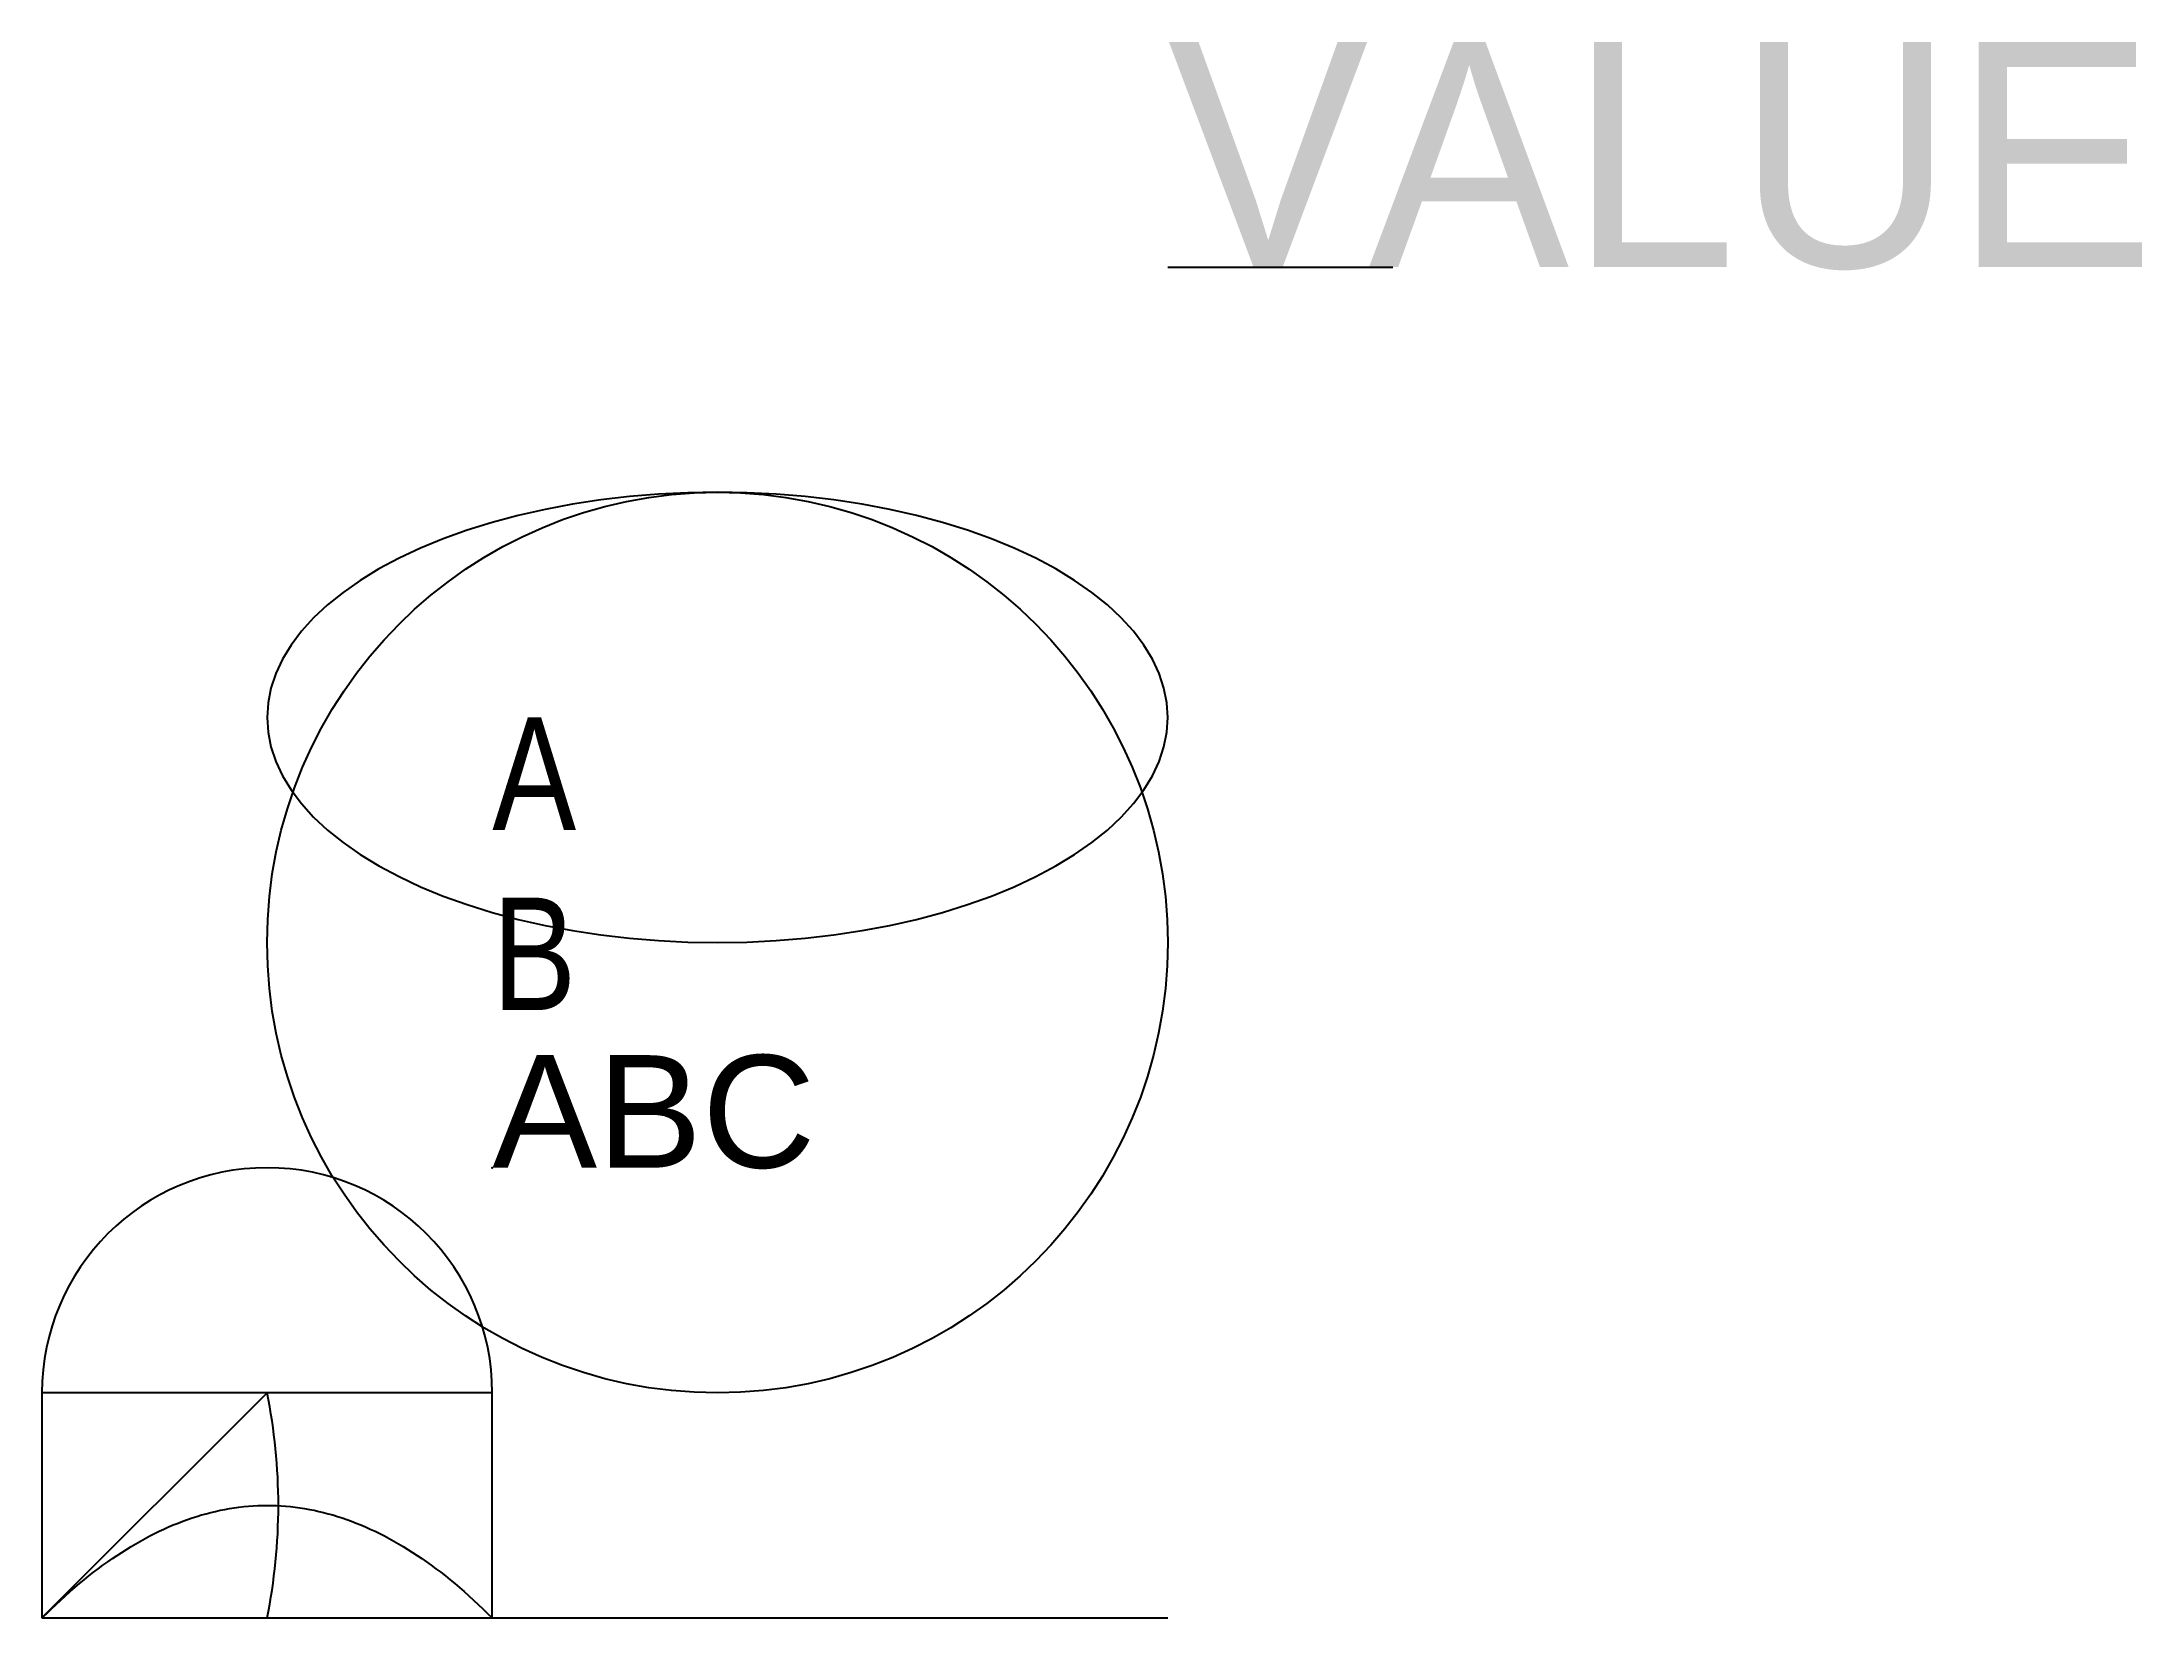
# Model space of a CAD drawing. Extents: x 0 to 9.33, y 0 to 7.
import ezdxf

# ---------------------------------------------------------------- set-up
doc = ezdxf.new("R2010")
doc.units = 0
doc.layers.get('0').update_dxf_attribs({"linetype": 'CONTINUOUS'})
doc.styles.add('NOTES', font='arial.ttf', dxfattribs={"width": 0.8, "oblique": 5})

# ---------------------------------------------------------------- blocks, each defined once
blk = doc.blocks.new('SYMBOL')
blk.add_line((0, 0), (1, 0))

msp = doc.modelspace()

# ---------------------------------------------------------------- linework, layer by layer
msp.add_line((0, 0), (5, 0))
for points in [[(5, 4), (4.9957, 4.0654), (4.9829, 4.1305), (4.9616, 4.1951), (4.9319, 4.2588), (4.8939, 4.3214), (4.8478, 4.3827), (4.7937, 4.4423), (4.7321, 4.5), (4.6629, 4.5556), (4.5867, 4.6088), (4.5037, 4.6593), (4.4142, 4.7071), (4.3187, 4.7518), (4.2175, 4.7934), (4.1111, 4.8315), (4, 4.866), (3.8846, 4.8969), (3.7654, 4.9239), (3.6429, 4.9469), (3.5176, 4.9659), (3.3902, 4.9808), (3.2611, 4.9914), (3.1308, 4.9979), (3, 5), (2.8692, 4.9979), (2.7389, 4.9914), (2.6098, 4.9808), (2.4824, 4.9659), (2.3571, 4.9469), (2.2346, 4.9239), (2.1154, 4.8969), (2, 4.866), (1.8889, 4.8315), (1.7825, 4.7934), (1.6813, 4.7518), (1.5858, 4.7071), (1.4963, 4.6593), (1.4133, 4.6088), (1.3371, 4.5556), (1.2679, 4.5), (1.2063, 4.4423), (1.1522, 4.3827), (1.1061, 4.3214), (1.0681, 4.2588), (1.0384, 4.1951), (1.0171, 4.1305), (1.0043, 4.0654), (1, 4), (1.0043, 3.9346), (1.0171, 3.8695), (1.0384, 3.8049), (1.0681, 3.7412), (1.1061, 3.6786), (1.1522, 3.6173), (1.2063, 3.5577), (1.2679, 3.5), (1.3371, 3.4444), (1.4133, 3.3912), (1.4963, 3.3407), (1.5858, 3.2929), (1.6813, 3.2482), (1.7825, 3.2066), (1.8889, 3.1685), (2, 3.134), (2.1154, 3.1031), (2.2346, 3.0761), (2.3571, 3.0531), (2.4824, 3.0341), (2.6098, 3.0192), (2.7389, 3.0086), (2.8692, 3.0021), (3, 3), (3.1308, 3.0021), (3.2611, 3.0086), (3.3902, 3.0192), (3.5176, 3.0341), (3.6429, 3.0531), (3.7654, 3.0761), (3.8846, 3.1031), (4, 3.134), (4.1111, 3.1685), (4.2175, 3.2066), (4.3187, 3.2482), (4.4142, 3.2929), (4.5037, 3.3407), (4.5867, 3.3912), (4.6629, 3.4444), (4.7321, 3.5), (4.7937, 3.5577), (4.8478, 3.6173), (4.8939, 3.6786), (4.9319, 3.7412), (4.9616, 3.8049), (4.9829, 3.8695), (4.9957, 3.9346)], [(0, 0), (2, 0), (2, 1), (0, 1)]]:
    msp.add_lwpolyline(points, close=True)
msp.add_lwpolyline([(0, 0), (1, 0, 0.1), (1, 1)], format="xyb", close=True)
msp.add_lwpolyline([(0, 0), (0.0208, 0.0206), (0.0417, 0.0408), (0.0625, 0.0605), (0.0833, 0.0799), (0.1042, 0.0987), (0.125, 0.1172), (0.1458, 0.1352), (0.1667, 0.1528), (0.1875, 0.1699), (0.2083, 0.1866), (0.2292, 0.2029), (0.25, 0.2188), (0.2708, 0.2342), (0.2917, 0.2491), (0.3125, 0.2637), (0.3333, 0.2778), (0.3542, 0.2914), (0.375, 0.3047), (0.3958, 0.3175), (0.4167, 0.3299), (0.4375, 0.3418), (0.4583, 0.3533), (0.4792, 0.3644), (0.5, 0.375), (0.5208, 0.3852), (0.5417, 0.395), (0.5625, 0.4043), (0.5833, 0.4132), (0.6042, 0.4217), (0.625, 0.4297), (0.6458, 0.4373), (0.6667, 0.4444), (0.6875, 0.4512), (0.7083, 0.4575), (0.7292, 0.4633), (0.75, 0.4688), (0.7708, 0.4737), (0.7917, 0.4783), (0.8125, 0.4824), (0.8333, 0.4861), (0.8542, 0.4894), (0.875, 0.4922), (0.8958, 0.4946), (0.9167, 0.4965), (0.9375, 0.498), (0.9583, 0.4991), (0.9792, 0.4998), (1, 0.5), (1.0208, 0.4998), (1.0417, 0.4991), (1.0625, 0.498), (1.0833, 0.4965), (1.1042, 0.4946), (1.125, 0.4922), (1.1458, 0.4894), (1.1667, 0.4861), (1.1875, 0.4824), (1.2083, 0.4783), (1.2292, 0.4737), (1.25, 0.4688), (1.2708, 0.4633), (1.2917, 0.4575), (1.3125, 0.4512), (1.3333, 0.4444), (1.3542, 0.4373), (1.375, 0.4297), (1.3958, 0.4217), (1.4167, 0.4132), (1.4375, 0.4043), (1.4583, 0.395), (1.4792, 0.3852), (1.5, 0.375), (1.5208, 0.3644), (1.5417, 0.3533), (1.5625, 0.3418), (1.5833, 0.3299), (1.6042, 0.3175), (1.625, 0.3047), (1.6458, 0.2914), (1.6667, 0.2778), (1.6875, 0.2637), (1.7083, 0.2491), (1.7292, 0.2342), (1.75, 0.2188), (1.7708, 0.2029), (1.7917, 0.1866), (1.8125, 0.1699), (1.8333, 0.1528), (1.8542, 0.1352), (1.875, 0.1172), (1.8958, 0.0987), (1.9167, 0.0799), (1.9375, 0.0605), (1.9583, 0.0408), (1.9792, 0.0206), (2, 0)])
msp.add_circle((3, 3), 2)
msp.add_arc((1, 1), 1, 0, 180)
msp.add_point((2, 2))

# ---------------------------------------------------------------- block references
ref = msp.add_blockref('SYMBOL', (5, 6))
ref.add_attrib('TAG', 'VALUE', (5, 6), dxfattribs={"height": 1})

# ---------------------------------------------------------------- texts
at = {"style": 'NOTES', "width": 0.8}
for s, p in [('A', (2, 3.5)), ('B', (2, 2.7))]:
    msp.add_text(s, height=0.5, dxfattribs=at).set_placement(p)
at = {"style": 'NOTES'}
msp.add_text('ABC', height=0.5, dxfattribs=at).set_placement((2, 2))

doc.saveas('drawing.dxf')
